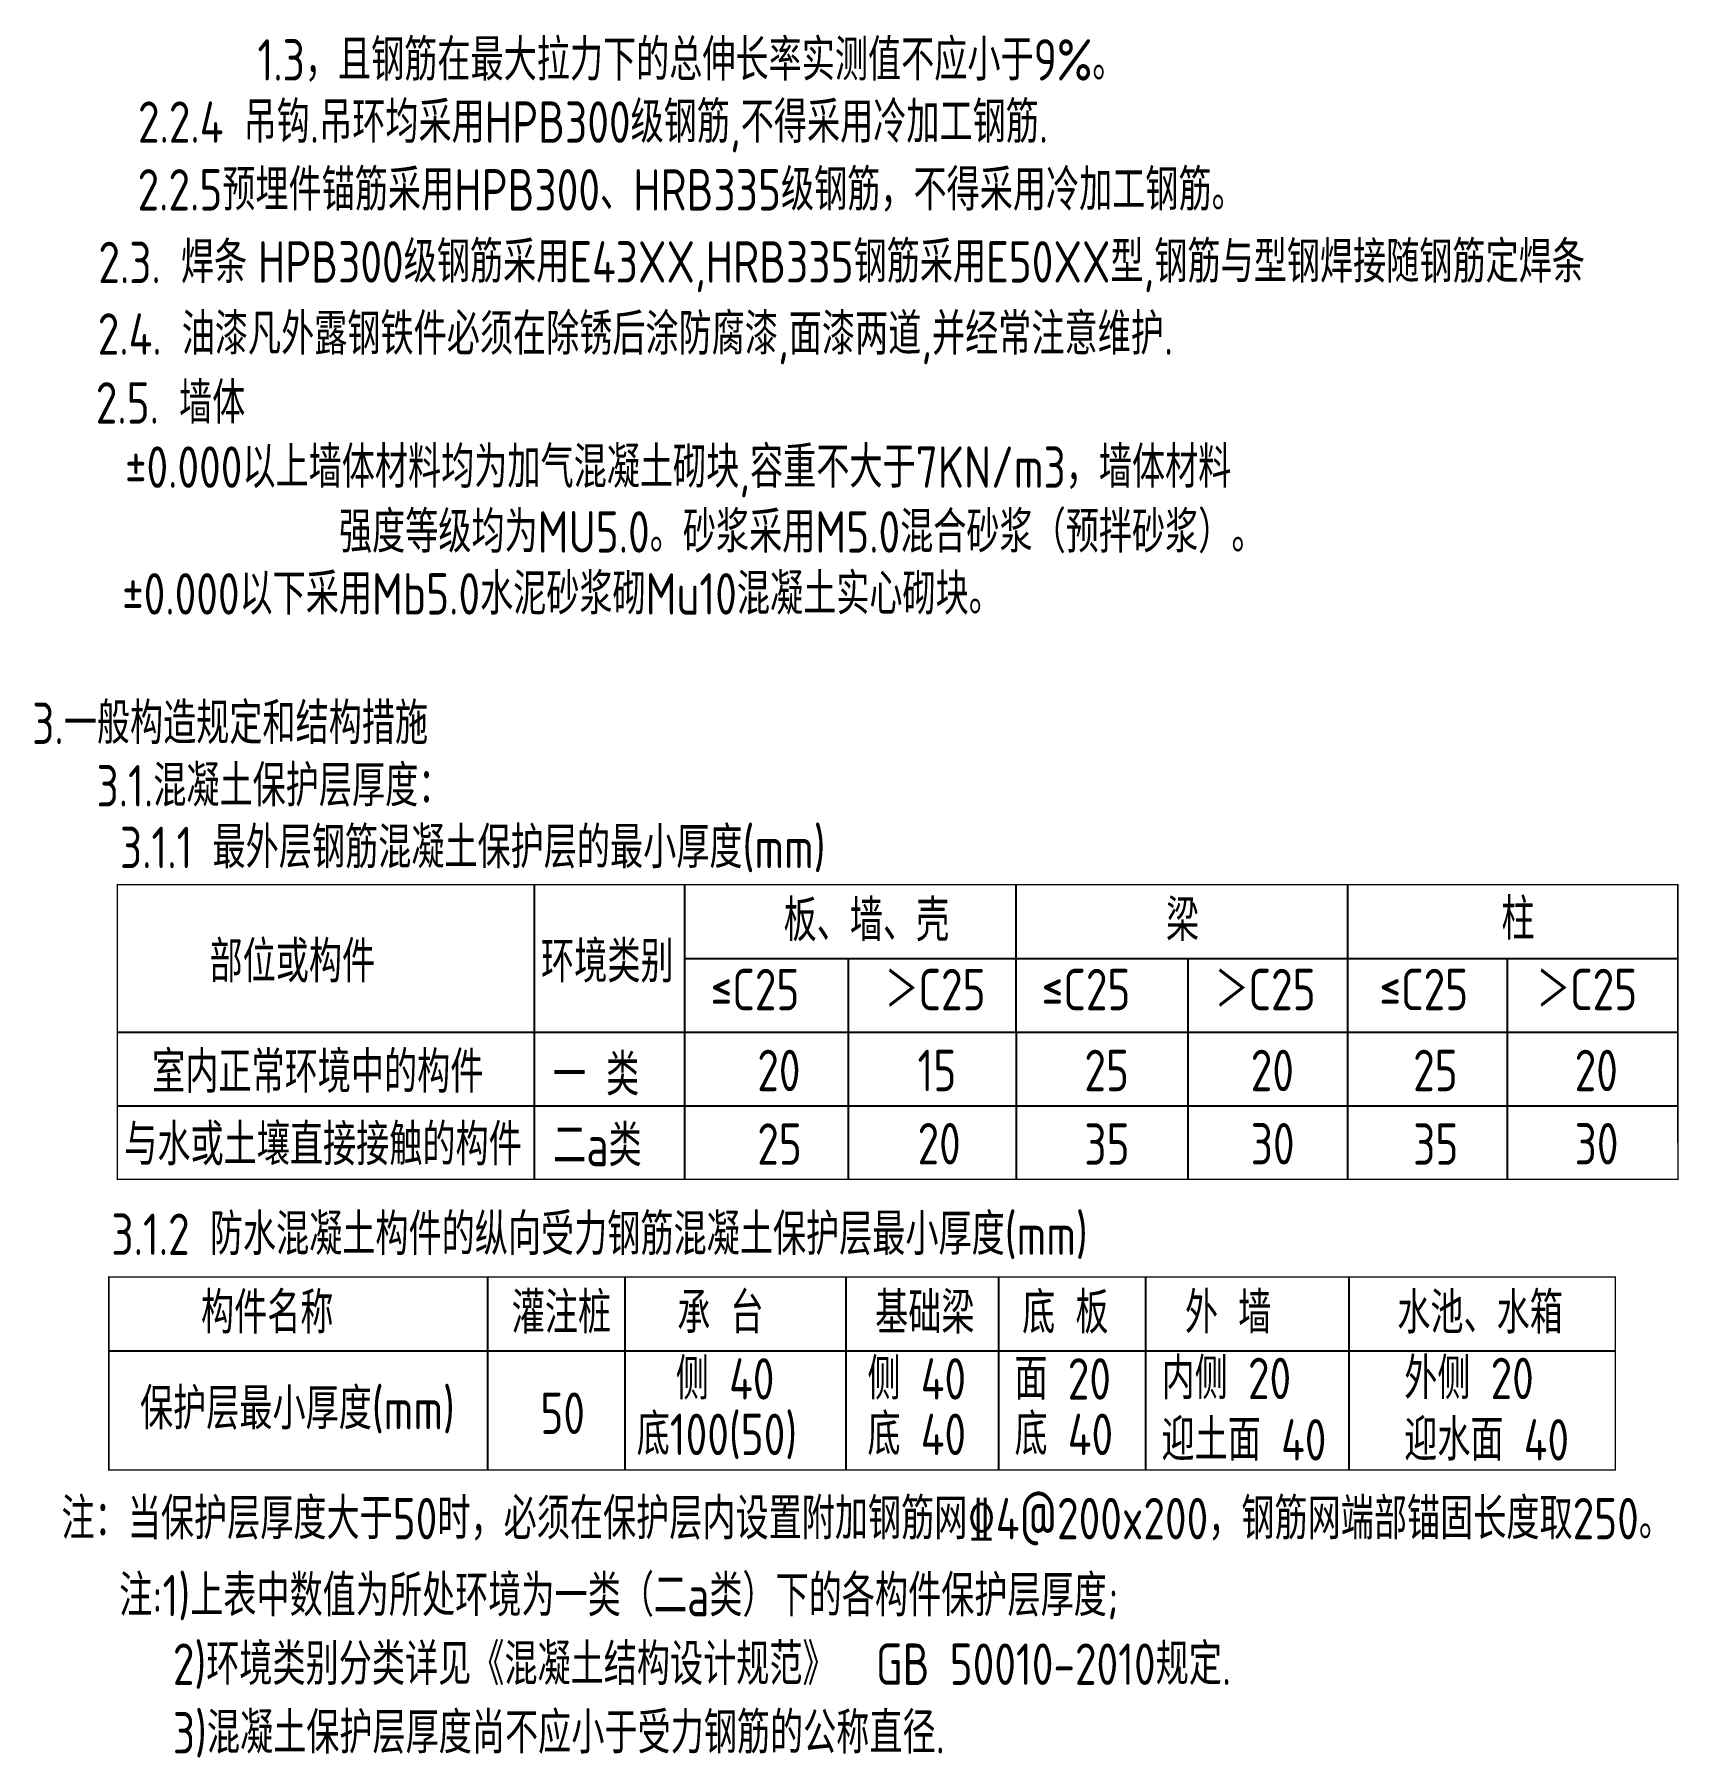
# Model space of a CAD drawing. Extents: x -307088 to 5640332, y -3541089 to -2181377.
# Drawn here: x 5535942 to 5553828, y -3042137 to -3023399 of the extents above; entities that cross this region are included whole.
import ezdxf

# ---------------------------------------------------------------- set-up
doc = ezdxf.new("R2010")
doc.units = 0
doc.header["$LTSCALE"] = 100
doc.header["$MEASUREMENT"] = 0
doc.layers.get('0').update_dxf_attribs({"linetype": 'CONTINUOUS'})
doc.styles.add('_HZTXT', font='tssdeng.shx', dxfattribs={"width": 0.8, "bigfont": 'HZTXT.shx'})

msp = doc.modelspace()

# ---------------------------------------------------------------- linework, layer by layer
at = {"color": 0}
for p, q in [((5541378.1, -3032646.2), (5541378.5, -3035849.6)), ((5543012.5, -3032646.2), (5543012.9, -3035849.6)), ((5546619.8, -3032646.2), (5546620.3, -3035849.6)), ((5550227.2, -3032646.2), (5550227.7, -3035849.6)), ((5543012.6, -3033447), (5553819.7, -3033447)), ((5544794.3, -3033447), (5544794.3, -3035850.4)), ((5548489.7, -3033446.5), (5548489.7, -3035849.9)), ((5551962.3, -3033446), (5551962.3, -3035849.4)), ((5536843.8, -3034247.8), (5553819.7, -3034247.8)), ((5536843.9, -3035048.6), (5553819.9, -3035048.6)), ((5540869.7, -3036912.3), (5540869.7, -3039009.2)), ((5542364.2, -3036912.3), (5542364.2, -3039009.2)), ((5544770.2, -3036912.3), (5544770.2, -3039009.2)), ((5546430.4, -3036912.3), (5546430.4, -3039009.2)), ((5548030.1, -3036912.3), (5548030.1, -3039009.2)), ((5550239.4, -3036912.3), (5550239.4, -3039009.2)), ((5536751.1, -3037713.1), (5553139.5, -3037713.1))]:
    msp.add_line(p, q, dxfattribs=at)
at = {"color": 0, "const_width": 15}
for points in [[(5536843.8, -3032646.2), (5553819.7, -3032646.2), (5553820.2, -3035849.6), (5536843.8, -3035849.6)], [(5536751.1, -3036912.3), (5553139.5, -3036912.3), (5553140, -3039009.2), (5536751.1, -3039009.2)]]:
    msp.add_lwpolyline(points, close=True, dxfattribs=at)

# ---------------------------------------------------------------- texts
at = {"color": 0, "style": '_HZTXT', "width": 0.8}
for s, height, p in [('1.3，且钢筋在最大拉力下的总伸长率实测值不应小于9%%%。', 450.45, (5538368.8, -3023900.4)), ('2.2.4 吊钩.吊环均采用HPB300级钢筋,不得采用冷加工钢筋.', 450.45, (5537067.8, -3024577.2)), ('2.2.5预埋件锚筋采用HPB300、HRB335级钢筋，不得采用冷加工钢筋。', 450.45, (5537063.3, -3025313.6)), ('2.3. 焊条', 450.45, (5536637.2, -3026103.4)), ('HPB300级钢筋采用E43XX,HRB335钢筋采用E50XX型,钢筋与型钢焊接随钢筋定焊条', 450.45, (5538372.1, -3026097.2)), ('2.4. 油漆凡外露钢铁件必须在除锈后涂防腐漆,面漆两道,并经常注意维护.', 450.45, (5536629.8, -3026881.5)), ('2.5. 墙体', 450.45, (5536608.9, -3027630.9)), ('3.一般构造规定和结构措施', 450.45, (5535917.1, -3031115.6)), ('3.1.混凝土保护层厚度：', 450.45, (5536617.5, -3031794.6)), ('3.1.1 最外层钢筋混凝土保护层的最小厚度(mm)', 450.45, (5536871.8, -3032465.3)), ('板、墙、壳', 450.45, (5544091.8, -3033259.4)), ('梁', 450.5, (5548251.4, -3033257.5)), ('柱', 450.5, (5551900.2, -3033244.1)), ('部位或构件', 450.45, (5537846, -3033707.7)), ('环境类别', 450.45, (5541453, -3033707.7)), ('≤C25', 450.45, (5543297.8, -3034010.9)), ('＞C25', 450.45, (5545196.8, -3034010.9)), ('≤C25', 450.45, (5546899.1, -3034010.4)), ('＞C25', 450.45, (5548787.3, -3034010.4)), ('≤C25', 450.45, (5550573.3, -3034009.9)), ('＞C25', 450.45, (5552285.5, -3034009.9)), ('室内正常环境中的构件', 450.45, (5537222.4, -3034907.6)), ('一 类', 450.45, (5541581, -3034937.1)), ('20', 450.45, (5543805.1, -3034890.4)), ('15', 450.45, (5545548.7, -3034890.4)), ('25', 450.45, (5547363.4, -3034890.4)), ('20', 450.45, (5549173.3, -3034890.4)), ('25', 450.45, (5550940.5, -3034890.4)), ('20', 450.45, (5552697.2, -3034890.4)), ('与水或土壤直接接触的构件', 450.45, (5536918.9, -3035696.3)), ('二a类', 450.45, (5541584.4, -3035706.6)), ('20', 450.45, (5545548.7, -3035687.2)), ('30', 450.45, (5549173.3, -3035687.2)), ('30', 450.45, (5552697.2, -3035687.2)), ('25', 450.45, (5543805.1, -3035691.2)), ('35', 450.45, (5547363.4, -3035691.2)), ('35', 450.45, (5550940.5, -3035691.2)), ('3.1.2 防水混凝土构件的纵向受力钢筋混凝土保护层最小厚度(mm)', 450.45, (5536779.2, -3036671.7)), ('构件名称', 450.45, (5537753.4, -3037526.1)), ('灌注桩', 450.45, (5541133.5, -3037526.1)), ('承 台', 450.45, (5542934.5, -3037526.1)), ('基础梁', 450.45, (5545087.1, -3037526.1)), ('底 板', 450.45, (5546686.8, -3037526.1)), ('外 墙', 450.45, (5548457.7, -3037526.1)), ('水池、水箱', 450.45, (5550767.7, -3037526.1)), ('侧 40', 450.45, (5542919, -3038244.7)), ('侧 40', 450.45, (5545003.9, -3038244.7)), ('面 20', 450.45, (5546603.6, -3038244.7)), ('内侧 20', 450.45, (5548203.4, -3038239.4)), ('外侧 20', 450.45, (5550843.3, -3038239.4)), ('保护层最小厚度(mm)', 450.45, (5537089.7, -3038568.5)), ('50', 450.45, (5541445.3, -3038618.4)), ('底100(50)', 450.45, (5542493.2, -3038848)), ('底 40', 450.45, (5545003.9, -3038848)), ('底 40', 450.45, (5546603.6, -3038848)), ('迎土面 40', 450.45, (5548203.4, -3038907.2)), ('迎水面 40', 450.45, (5550843.3, -3038907.2)), ('注：当保护层厚度大于50时，必须在保护层内设置附加钢筋网%%1324@200x200，钢筋网端部锚固长度取250。', 450.45, (5536235.7, -3039764.1)), ('注:1)上表中数值为所处环境为一类（二a类）下的各构件保护层厚度;', 450.45, (5536863.3, -3040601)), ('2)环境类别分类详见《混凝土结构设计规范》  GB 50010-2010规定.', 450.45, (5537447.5, -3041347.1)), ('3)混凝土保护层厚度尚不应小于受力钢筋的公称直径.', 450.45, (5537447.5, -3042093.3))]:
    msp.add_text(s, height=height, dxfattribs=at).set_placement(p)
at = {"style": '_HZTXT', "width": 0.8}
for s, p in [('%%P0.000以上墙体材料均为加气混凝土砌块,容重不大于7KN/m3，墙体材料', (5536926.9, -3028329.2)), ('强度等级均为MU5.0。砂浆采用M5.0混合砂浆（预拌砂浆）。', (5539254.6, -3029033.9)), ('%%P0.000以下采用Mb5.0水泥砂浆砌Mu10混凝土实心砌块。', (5536895.8, -3029707.5))]:
    msp.add_text(s, height=450.45, dxfattribs=at).set_placement(p)

doc.saveas('drawing.dxf')
